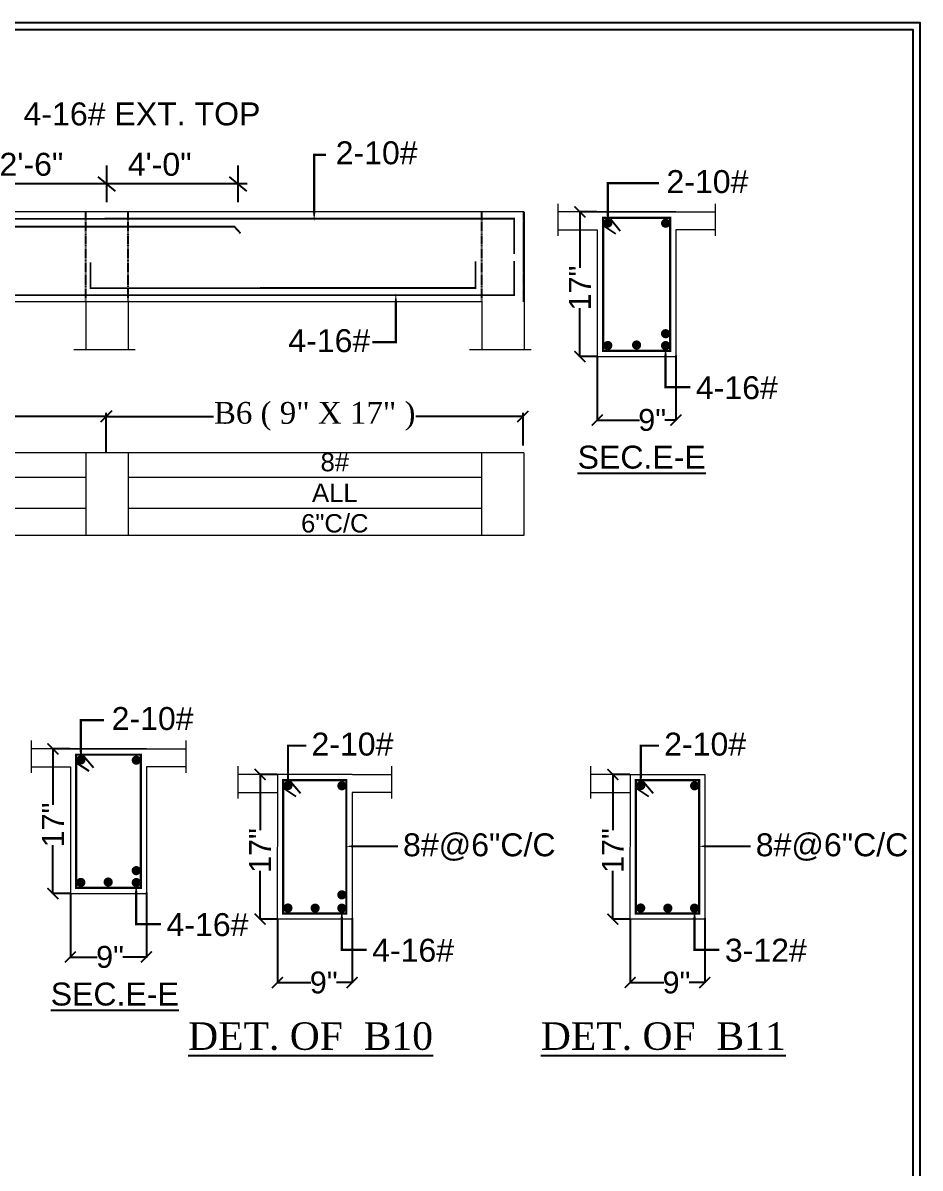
# Model space of a CAD drawing. Header units: millimetres. Extents: x 56222 to 120458, y -162468 to -121287.
# Drawn here: x 120039.1 to 120285.2, y -160135.3 to -159821.2 of the extents above; entities that cross this region are included whole.
import ezdxf

# ---------------------------------------------------------------- set-up
doc = ezdxf.new("R2010")
doc.units = ezdxf.units.MM
doc.header["$MEASUREMENT"] = 0
doc.header["$PDMODE"] = 35
doc.linetypes.add('DASHED2', pattern=[0.375, 0.25, -0.125])
doc.layers.get('Defpoints').update_dxf_attribs({"color": 220})
doc.layers.add('BASE', color=2, linetype='Continuous')
for name, color, linetype, lineweight in [('BM', 7, 'Continuous', 18), ('DIMENSION', 86, 'Continuous', 25), ('STEEL', 181, 'Continuous', 25), ('STR.TEXT.', 1, 'Continuous', 25), ('wall', 7, 'Continuous', 30)]:
    doc.layers.add(name, color=color, linetype=linetype, lineweight=lineweight)
doc.styles.add('Dime _ Feet only', font='arial.ttf', dxfattribs={"height": 0.23})
doc.styles.add('KIRAN', font='times.ttf')
doc.styles.add('S1', font='times.ttf', dxfattribs={"height": 6.5})
doc.styles.add('VINAY', font='swiss.ttf')
doc.linetypes.add('ZIGZAG', pattern='A,0.0001,-0.2,[131,ltypeshp.shx,S=0.2,R=0,X=-0.2,Y=0],-0.4,[131,ltypeshp.shx,S=0.2,R=180,X=0.2,Y=0],-0.2', length=0.8001)
doc.dimstyles.new('Dime _ Feet only', dxfattribs={"dimtxt": 0.23, "dimasz": 0.1, "dimexe": 0.1, "dimexo": 0.1, "dimgap": 0.06, "dimtad": 0, "dimlfac": 39.375, "dimrnd": 1, "dimzin": 1, "dimdsep": 46, "dimlunit": 4, "dimtxsty": 'Dime _ Feet only', "dimblk": 'ARCHTICK', "dimcen": 0, "dimdle": 0.1, "dimclrd": 256, "dimclre": 256, "dimazin": 0, "dimtfac": 1, "dimtofl": 0, "dimtmove": 0, "dimatfit": 3, "dimldrblk": 'ARCHTICK', "dimfxl": 4.5, "dimfrac": 1, "dimtolj": 1, "dimtzin": 0, "dimarcsym": 1})
doc.dimstyles.new('KIRAN', dxfattribs={"dimtxt": 4, "dimasz": 3, "dimexe": 1, "dimexo": 2, "dimgap": 1, "dimtad": 0, "dimdec": 1, "dimzin": 0, "dimdsep": 46, "dimlunit": 4, "dimtxsty": 'KIRAN', "dimblk": 'OBLIQUE', "dimcen": 6, "dimclrd": 11, "dimclre": 11, "dimclrt": 6, "dimadec": 0, "dimazin": 0, "dimtfac": 1, "dimtdec": 1, "dimtofl": 0, "dimtmove": 0, "dimatfit": 3, "dimfxl": 1, "dimtolj": 1, "dimtzin": 0, "dimarcsym": 0})

# ---------------------------------------------------------------- blocks, each defined once
blk = doc.blocks.new('_Oblique')
at = {"layer": 'wall', "color": 0, "lineweight": -2}
blk.add_line((-0.5, -0.5), (0.5, 0.5), dxfattribs=at)
blk = doc.blocks.new('*D427')
at = {"layer": 'Defpoints', "color": 0, "transparency": 16777216}
for p in [(119940.55, -159929.15), (120062, -159939.17), (119940.55, -159941.1)]:
    blk.add_point(p, dxfattribs=at)
at = {"layer": 'STEEL', "color": 11, "lineweight": -2, "transparency": 16777216}
for p, q in [((119940.55, -159939.1), (119940.55, -159928.15)), ((119940.55, -159929.15), (119973.52, -159929.15)), ((120062, -159929.15), (120029.03, -159929.15)), ((120062, -159937.17), (120062, -159928.15))]:
    blk.add_line(p, q, dxfattribs=at)
at = {"layer": 'STEEL', "color": 11, "lineweight": -2, "transparency": 16777216, "xscale": 3, "yscale": 3, "zscale": 3, "rotation": 180}
blk.add_blockref('_Oblique', (119940.55, -159929.15), dxfattribs=at)
at = {"layer": 'STEEL', "color": 11, "lineweight": -2, "transparency": 16777216, "xscale": 3, "yscale": 3, "zscale": 3}
blk.add_blockref('_Oblique', (120062, -159929.15), dxfattribs=at)
at = {"layer": 'STEEL', "color": 6, "lineweight": 25, "transparency": 16777216, "insert": (120001.28, -159929.15), "char_height": 6, "attachment_point": 5, "style": 'KIRAN'}
blk.add_mtext('\\A1;{\\H0.9962x;B5 ( 9" X 17" ) }', dxfattribs=at)
blk = doc.blocks.new('_ArchTick')
at = {"color": 0, "linetype": 'ByBlock', "const_width": 0.15}
blk.add_lwpolyline([(-0.5, -0.5), (0.5, 0.5)], dxfattribs=at)
blk = doc.blocks.new('*D429')
at = {"layer": 'Defpoints', "color": 0, "transparency": 16777216}
for p in [(120196.67, -159873.08), (120191.89, -159912.75), (120196.67, -159912.75)]:
    blk.add_point(p, dxfattribs=at)
at = {"layer": 'DIMENSION', "lineweight": -2, "transparency": 16777216}
for p, q in [((120196.57, -159873.08), (120191.79, -159873.08)), ((120191.89, -159872.98), (120191.89, -159888.39)), ((120191.89, -159912.85), (120191.89, -159899.5)), ((120196.57, -159912.75), (120191.79, -159912.75))]:
    blk.add_line(p, q, dxfattribs=at)
at = {"layer": 'DIMENSION', "lineweight": -2, "transparency": 16777216, "xscale": 3, "yscale": 3, "zscale": 3}
for p, rotation in [((120191.89, -159873.08), 90), ((120191.89, -159912.75), 270)]:
    blk.add_blockref('_ArchTick', p, dxfattribs=dict(at, rotation=rotation))
at = {"layer": 'DIMENSION', "color": 0, "transparency": 16777216, "insert": (120191.89, -159893.94), "char_height": 0.23, "attachment_point": 5, "rotation": 90, "style": 'Dime _ Feet only'}
blk.add_mtext('\\A1;{\\H26.09x;17"}', dxfattribs=at)
blk = doc.blocks.new('*D430')
at = {"layer": 'Defpoints', "color": 0, "transparency": 16777216}
for p in [(120196.67, -159912.75), (120218.2, -159912.39), (120218.2, -159930.15)]:
    blk.add_point(p, dxfattribs=at)
at = {"layer": 'DIMENSION', "lineweight": -2, "transparency": 16777216}
for p, q in [((120196.67, -159912.85), (120196.67, -159930.25)), ((120218.2, -159912.49), (120218.2, -159930.25)), ((120196.57, -159930.15), (120208.2, -159930.15)), ((120218.3, -159930.15), (120215.22, -159930.15))]:
    blk.add_line(p, q, dxfattribs=at)
at = {"layer": 'DIMENSION', "lineweight": -2, "transparency": 16777216, "xscale": 3, "yscale": 3, "zscale": 3, "rotation": 180}
blk.add_blockref('_ArchTick', (120196.67, -159930.15), dxfattribs=at)
at = {"layer": 'DIMENSION', "lineweight": -2, "transparency": 16777216, "xscale": 3, "yscale": 3, "zscale": 3}
blk.add_blockref('_ArchTick', (120218.2, -159930.15), dxfattribs=at)
at = {"layer": 'DIMENSION', "color": 0, "transparency": 16777216, "insert": (120211.71, -159930.15), "char_height": 0.23, "attachment_point": 5, "style": 'Dime _ Feet only'}
blk.add_mtext('\\A1;{\\H26.09x;9"}', dxfattribs=at)
blk = doc.blocks.new('*D431')
at = {"layer": 'Defpoints', "color": 0, "transparency": 16777216}
for p in [(120062, -159929.15), (120176.32, -159939.17), (120062, -159941.1)]:
    blk.add_point(p, dxfattribs=at)
at = {"layer": 'STEEL', "color": 11, "lineweight": -2, "transparency": 16777216}
for p, q in [((120062, -159939.1), (120062, -159928.15)), ((120062, -159929.15), (120091.4, -159929.15)), ((120176.32, -159929.15), (120146.92, -159929.15)), ((120176.32, -159937.17), (120176.32, -159928.15))]:
    blk.add_line(p, q, dxfattribs=at)
at = {"layer": 'STEEL', "color": 11, "lineweight": -2, "transparency": 16777216, "xscale": 3, "yscale": 3, "zscale": 3, "rotation": 180}
blk.add_blockref('_Oblique', (120062, -159929.15), dxfattribs=at)
at = {"layer": 'STEEL', "color": 11, "lineweight": -2, "transparency": 16777216, "xscale": 3, "yscale": 3, "zscale": 3}
blk.add_blockref('_Oblique', (120176.32, -159929.15), dxfattribs=at)
at = {"layer": 'STEEL', "color": 6, "lineweight": 25, "transparency": 16777216, "insert": (120119.16, -159929.15), "char_height": 6, "attachment_point": 5, "style": 'KIRAN'}
blk.add_mtext('\\A1;{\\H0.9962x;B6 ( 9" X 17" ) }', dxfattribs=at)
blk = doc.blocks.new('*D438')
at = {"layer": 'Defpoints', "color": 0, "transparency": 16777216}
for p in [(120108.95, -160027.37), (120104.18, -160067.04), (120108.95, -160067.04)]:
    blk.add_point(p, dxfattribs=at)
at = {"layer": 'DIMENSION', "lineweight": -2, "transparency": 16777216}
for p, q in [((120108.85, -160027.37), (120104.08, -160027.37)), ((120104.18, -160027.27), (120104.18, -160042.67)), ((120104.18, -160067.14), (120104.18, -160053.79)), ((120108.85, -160067.04), (120104.08, -160067.04))]:
    blk.add_line(p, q, dxfattribs=at)
at = {"layer": 'DIMENSION', "lineweight": -2, "transparency": 16777216, "xscale": 3, "yscale": 3, "zscale": 3}
for p, rotation in [((120104.18, -160027.37), 90), ((120104.18, -160067.04), 270)]:
    blk.add_blockref('_ArchTick', p, dxfattribs=dict(at, rotation=rotation))
at = {"layer": 'DIMENSION', "color": 0, "transparency": 16777216, "insert": (120104.18, -160048.23), "char_height": 0.23, "attachment_point": 5, "rotation": 90, "style": 'Dime _ Feet only'}
blk.add_mtext('\\A1;{\\H26.09x;17"}', dxfattribs=at)
blk = doc.blocks.new('*D439')
at = {"layer": 'Defpoints', "color": 0, "transparency": 16777216}
for p in [(120108.95, -160067.04), (120129.42, -160066.68), (120129.42, -160084.44)]:
    blk.add_point(p, dxfattribs=at)
at = {"layer": 'DIMENSION', "lineweight": -2, "transparency": 16777216}
for p, q in [((120108.95, -160067.14), (120108.95, -160084.54)), ((120129.42, -160066.78), (120129.42, -160084.54)), ((120108.85, -160084.44), (120118.13, -160084.44)), ((120129.52, -160084.44), (120125.15, -160084.44))]:
    blk.add_line(p, q, dxfattribs=at)
at = {"layer": 'DIMENSION', "lineweight": -2, "transparency": 16777216, "xscale": 3, "yscale": 3, "zscale": 3, "rotation": 180}
blk.add_blockref('_ArchTick', (120108.95, -160084.44), dxfattribs=at)
at = {"layer": 'DIMENSION', "lineweight": -2, "transparency": 16777216, "xscale": 3, "yscale": 3, "zscale": 3}
blk.add_blockref('_ArchTick', (120129.42, -160084.44), dxfattribs=at)
at = {"layer": 'DIMENSION', "color": 0, "transparency": 16777216, "insert": (120121.64, -160084.44), "char_height": 0.23, "attachment_point": 5, "style": 'Dime _ Feet only'}
blk.add_mtext('\\A1;{\\H26.09x;9"}', dxfattribs=at)
blk = doc.blocks.new('*D440')
at = {"layer": 'Defpoints', "color": 0, "transparency": 16777216}
for p in [(120205.69, -160027.37), (120200.91, -160067.04), (120205.69, -160067.04)]:
    blk.add_point(p, dxfattribs=at)
at = {"layer": 'DIMENSION', "lineweight": -2, "transparency": 16777216}
for p, q in [((120205.59, -160027.37), (120200.81, -160027.37)), ((120200.91, -160027.27), (120200.91, -160042.67)), ((120200.91, -160067.14), (120200.91, -160053.79)), ((120205.59, -160067.04), (120200.81, -160067.04))]:
    blk.add_line(p, q, dxfattribs=at)
at = {"layer": 'DIMENSION', "lineweight": -2, "transparency": 16777216, "xscale": 3, "yscale": 3, "zscale": 3}
for p, rotation in [((120200.91, -160027.37), 90), ((120200.91, -160067.04), 270)]:
    blk.add_blockref('_ArchTick', p, dxfattribs=dict(at, rotation=rotation))
at = {"layer": 'DIMENSION', "color": 0, "transparency": 16777216, "insert": (120200.91, -160048.23), "char_height": 0.23, "attachment_point": 5, "rotation": 90, "style": 'Dime _ Feet only'}
blk.add_mtext('\\A1;{\\H26.09x;17"}', dxfattribs=at)
blk = doc.blocks.new('*D441')
at = {"layer": 'Defpoints', "color": 0, "transparency": 16777216}
for p in [(120205.69, -160067.04), (120226.15, -160066.68), (120226.15, -160084.44)]:
    blk.add_point(p, dxfattribs=at)
at = {"layer": 'DIMENSION', "lineweight": -2, "transparency": 16777216}
for p, q in [((120205.69, -160067.14), (120205.69, -160084.54)), ((120226.15, -160066.78), (120226.15, -160084.54)), ((120205.59, -160084.44), (120214.87, -160084.44)), ((120226.25, -160084.44), (120221.88, -160084.44))]:
    blk.add_line(p, q, dxfattribs=at)
at = {"layer": 'DIMENSION', "lineweight": -2, "transparency": 16777216, "xscale": 3, "yscale": 3, "zscale": 3, "rotation": 180}
blk.add_blockref('_ArchTick', (120205.69, -160084.44), dxfattribs=at)
at = {"layer": 'DIMENSION', "lineweight": -2, "transparency": 16777216, "xscale": 3, "yscale": 3, "zscale": 3}
blk.add_blockref('_ArchTick', (120226.15, -160084.44), dxfattribs=at)
at = {"layer": 'DIMENSION', "color": 0, "transparency": 16777216, "insert": (120218.38, -160084.44), "char_height": 0.23, "attachment_point": 5, "style": 'Dime _ Feet only'}
blk.add_mtext('\\A1;{\\H26.09x;9"}', dxfattribs=at)
blk = doc.blocks.new('*D593')
at = {"layer": 'Defpoints', "color": 0, "transparency": 16777216}
for p in [(120052.16, -160020.35), (120047.39, -160060.02), (120052.16, -160060.02)]:
    blk.add_point(p, dxfattribs=at)
at = {"layer": 'DIMENSION', "lineweight": -2, "transparency": 16777216}
for p, q in [((120052.06, -160020.35), (120047.29, -160020.35)), ((120047.39, -160020.25), (120047.39, -160035.65)), ((120047.39, -160060.12), (120047.39, -160046.76)), ((120052.06, -160060.02), (120047.29, -160060.02))]:
    blk.add_line(p, q, dxfattribs=at)
at = {"layer": 'DIMENSION', "lineweight": -2, "transparency": 16777216, "xscale": 3, "yscale": 3, "zscale": 3}
for p, rotation in [((120047.39, -160020.35), 90), ((120047.39, -160060.02), 270)]:
    blk.add_blockref('_ArchTick', p, dxfattribs=dict(at, rotation=rotation))
at = {"layer": 'DIMENSION', "color": 0, "transparency": 16777216, "insert": (120047.39, -160041.21), "char_height": 0.23, "attachment_point": 5, "rotation": 90, "style": 'Dime _ Feet only'}
blk.add_mtext('\\A1;{\\H26.09x;17"}', dxfattribs=at)
blk = doc.blocks.new('*D594')
at = {"layer": 'Defpoints', "color": 0, "transparency": 16777216}
for p in [(120073.03, -160059.66), (120052.16, -160060.02), (120073.03, -160077.42)]:
    blk.add_point(p, dxfattribs=at)
at = {"layer": 'DIMENSION', "lineweight": -2, "transparency": 16777216}
for p, q in [((120073.03, -160059.76), (120073.03, -160077.52)), ((120052.16, -160060.12), (120052.16, -160077.52)), ((120052.06, -160077.42), (120059.52, -160077.42)), ((120073.13, -160077.42), (120066.54, -160077.42))]:
    blk.add_line(p, q, dxfattribs=at)
at = {"layer": 'DIMENSION', "lineweight": -2, "transparency": 16777216, "xscale": 3, "yscale": 3, "zscale": 3, "rotation": 180}
blk.add_blockref('_ArchTick', (120052.16, -160077.42), dxfattribs=at)
at = {"layer": 'DIMENSION', "lineweight": -2, "transparency": 16777216, "xscale": 3, "yscale": 3, "zscale": 3}
blk.add_blockref('_ArchTick', (120073.03, -160077.42), dxfattribs=at)
at = {"layer": 'DIMENSION', "color": 0, "transparency": 16777216, "insert": (120063.03, -160077.42), "char_height": 0.23, "attachment_point": 5, "style": 'Dime _ Feet only'}
blk.add_mtext('\\A1;{\\H26.09x;9"}', dxfattribs=at)

msp = doc.modelspace()

# ---------------------------------------------------------------- linework, layer by layer
for p, q in [((120062.1766, -159870.41871), (120062.1766, -159860.37632)), ((120098.20645, -159870.41871), (120098.20645, -159860.37632)), ((120064.55849, -159867.33438), (120059.79472, -159863.46065)), ((120100.58834, -159867.33438), (120095.82456, -159863.46065)), ((120100.65605, -159865.39751), (120023.69716, -159865.39751)), ((120199.88774, -159874.53967), (120202.97495, -159878.20757)), ((120198.1024, -159876.74385), (120201.68856, -159879.10115)), ((120055.38484, -160021.80312), (120058.47204, -160025.47102)), ((120053.5995, -160024.0073), (120057.18565, -160026.3646)), ((120110.38826, -160031.02938), (120113.97441, -160033.38668)), ((120112.17359, -160028.8252), (120115.2608, -160032.4931)), ((120207.12204, -160031.02938), (120210.7082, -160033.38668)), ((120208.90738, -160028.8252), (120211.99459, -160032.4931))]:
    msp.add_line(p, q)
for points in [[(119329.88808, -160497.80785), (120285.18627, -160497.80785), (120285.18627, -159821.22438), (119329.88808, -159821.22438)], [(119331.79998, -160495.89594), (120283.27437, -160495.89594), (120283.27437, -159823.13628), (119331.79998, -159823.13628)]]:
    msp.add_lwpolyline(points, close=True)
for points in [[(120119.01547, -159875.44411, 0, 1.88738, 0), (120119.01547, -159868.99506, 0.62913, 0.62913, 0), (120119.01547, -159857.39377, 0.62913, 0.62913, 0), (120122.22748, -159857.39377, 0.62913, 0.62913, 0)], [(120199.56026, -159876.10129, 0, 1.88738, 0), (120199.56026, -159869.65224, 0.62913, 0.62913, 0), (120199.56026, -159865.16452, 0.62913, 0.62913, 0), (120213.57938, -159865.16452, 0.62913, 0.62913, 0)], [(120141.41318, -159895.50372, 0, 1.88738, 0), (120141.41318, -159901.95276, 0.62913, 0.62913, 0), (120141.41318, -159908.81227, 0.62913, 0.62913, 0), (120134.98916, -159908.81227, 0.62913, 0.62913, 0)], [(120215.378, -159910.21947, 0, 1.88738, 0), (120215.378, -159916.66852, 0.62913, 0.62913, 0), (120215.378, -159921.15624, 0.62913, 0.62913, 0), (120222.15739, -159921.15624, 0.62913, 0.62913, 0)], [(120055.05736, -160023.36474, 0, 1.88738, 0), (120055.05736, -160016.91569, 0.62913, 0.62913, 0), (120055.05736, -160012.42797, 0.62913, 0.62913, 0), (120061.42371, -160012.42797, 0.62913, 0.62913, 0)], [(120111.84611, -160030.38682, 0, 1.88738, 0), (120111.84611, -160023.93777, 0.62913, 0.62913, 0), (120111.84611, -160019.45005, 0.62913, 0.62913, 0), (120116.88194, -160019.45005, 0.62913, 0.62913, 0)], [(120208.5799, -160030.38682, 0, 1.88738, 0), (120208.5799, -160023.93777, 0.62913, 0.62913, 0), (120208.5799, -160019.45005, 0.62913, 0.62913, 0), (120213.61572, -160019.45005, 0.62913, 0.62913, 0)], [(120127.81251, -160047.06204, 0, 1.88738, 0), (120133.26116, -160047.06204, 0.62913, 0.62913, 0), (120136.95058, -160047.06204, 0.62913, 0.62913, 0), (120141.98641, -160047.06204, 0.62913, 0.62913, 0)], [(120224.5463, -160047.06204, 0, 1.88738, 0), (120229.99495, -160047.06204, 0.62913, 0.62913, 0), (120233.68437, -160047.06204, 0.62913, 0.62913, 0), (120238.72019, -160047.06204, 0.62913, 0.62913, 0)], [(120070.20776, -160057.48292, 0, 1.88738, 0), (120070.20776, -160063.93197, 0.62913, 0.62913, 0), (120070.20776, -160068.41969, 0.62913, 0.62913, 0), (120076.98714, -160068.41969, 0.62913, 0.62913, 0)], [(120126.59789, -160064.505, 0, 1.88738, 0), (120126.59789, -160070.95405, 0.62913, 0.62913, 0), (120126.59789, -160075.44177, 0.62913, 0.62913, 0), (120133.37727, -160075.44177, 0.62913, 0.62913, 0)], [(120223.33168, -160064.505, 0, 1.88738, 0), (120223.33168, -160070.95405, 0.62913, 0.62913, 0), (120223.33168, -160075.44177, 0.62913, 0.62913, 0), (120230.11106, -160075.44177, 0.62913, 0.62913, 0)]]:
    msp.add_lwpolyline(points, format="xyseb")
at = {"layer": 'BASE', "linetype": 'DASHED2'}
for p, q in [((120056.377, -159897.76648), (120056.377, -159873.02087)), ((120056.377, -159897.76648), (120056.377, -159873.02087)), ((120067.97621, -159897.76648), (120067.97621, -159873.02087)), ((120164.96418, -159897.76648), (120164.96418, -159873.02087)), ((120164.96418, -159897.76648), (120164.96418, -159873.02087)), ((120164.96418, -159897.76648), (120164.96418, -159873.02087)), ((120176.52291, -159873.02087), (120176.52291, -159897.76648)), ((120176.52291, -159897.76648), (120176.52291, -159873.02087)), ((120176.52291, -159873.02087), (120176.52291, -159897.76648)), ((120176.52291, -159897.76648), (120176.52291, -159873.02087)), ((120176.56338, -159897.76648), (120176.56338, -159873.02087)), ((120176.56338, -159897.76648), (120176.56338, -159873.02087)), ((120176.56338, -159897.76648), (120176.56338, -159873.02087))]:
    msp.add_line(p, q, dxfattribs=at)
at = {"layer": 'BASE', "linetype": 'DASHED2', "ltscale": 12}
msp.add_line((120176.52291, -159897.76648), (120176.52291, -159873.02087), dxfattribs=at)
at = {"layer": 'BM', "linetype": 'ByBlock'}
for p, q in [((120185.87161, -159870.81737), (120185.87161, -159879.66864)), ((120228.99107, -159870.81737), (120228.99107, -159879.66864)), ((120176.52291, -159873.02087), (119826.19035, -159873.02087)), ((120176.52291, -159873.02087), (120176.52291, -159897.76648)), ((120218.19563, -159873.08346), (120185.87161, -159873.08346)), ((120196.66705, -159873.08346), (120218.19563, -159873.08346)), ((120196.66705, -159873.08346), (120228.99107, -159873.08346)), ((120218.19563, -159878.00894), (120218.19563, -159912.75172)), ((120164.96418, -159897.76648), (119826.19035, -159897.76648)), ((120056.3568, -159897.76648), (120056.377, -159897.76648)), ((120056.41747, -159897.76648), (120056.41747, -159910.87872)), ((120068.01667, -159897.76648), (120068.01667, -159910.87872)), ((120164.96418, -159897.76648), (120164.96418, -159910.87872)), ((120176.52291, -159897.76648), (120176.56338, -159897.76648)), ((120176.56338, -159897.76648), (120176.56338, -159910.87872)), ((120196.66705, -159912.75436), (120218.19563, -159912.75436)), ((120176.52291, -159939.17215), (119826.19035, -159939.17215)), ((120056.377, -159939.17215), (120056.377, -159961.82068)), ((120056.377, -159939.17215), (120056.377, -159961.82068)), ((120056.377, -159939.17215), (120056.377, -159961.82068)), ((120067.97621, -159939.17215), (120067.97621, -159961.82068)), ((120164.92371, -159939.17215), (120164.92371, -159961.82068)), ((120176.52291, -159939.17215), (120176.52291, -159961.82068)), ((120176.52291, -159939.17215), (120176.52291, -159961.82068)), ((120176.52291, -159939.17215), (120176.52291, -159961.82068)), ((120176.52291, -159939.17215), (120176.52291, -159961.82068)), ((120176.52291, -159939.17215), (120176.52291, -159961.82068)), ((120176.52291, -159939.17215), (120176.52291, -159961.82068)), ((120176.52291, -159939.17215), (120176.52291, -159961.82068)), ((120176.52291, -159939.17215), (120176.52291, -159961.82068)), ((120176.52291, -159939.17215), (120176.52291, -159961.82068)), ((120176.52291, -159939.17215), (120176.52291, -159961.82068)), ((120176.52291, -159939.17215), (120176.52291, -159961.82068)), ((120176.52291, -159939.17215), (120176.52291, -159961.82068)), ((120176.52291, -159939.17215), (120176.52291, -159961.82068)), ((120176.52291, -159939.17215), (120176.52291, -159961.82068)), ((120176.52291, -159939.17215), (120176.52291, -159961.82068)), ((120176.52291, -159939.17215), (120176.52291, -159961.82068)), ((120176.52291, -159939.17215), (120176.52291, -159961.82068)), ((120176.52291, -159939.17215), (120176.52291, -159961.82068)), ((120176.52291, -159939.17215), (120176.52291, -159961.82068)), ((120176.52291, -159939.17215), (120176.52291, -159961.82068)), ((120176.52291, -159939.17215), (120176.52291, -159961.82068)), ((120176.52291, -159939.17215), (120176.52291, -159961.82068)), ((120176.52291, -159939.17215), (120176.52291, -159961.82068)), ((120176.52291, -159939.17215), (120176.52291, -159961.82068)), ((120176.52291, -159939.17215), (120176.52291, -159961.82068)), ((120176.52291, -159939.17215), (120176.52291, -159961.82068)), ((120176.52291, -159939.17215), (120176.52291, -159961.82068)), ((120176.52291, -159939.17215), (120176.52291, -159961.82068)), ((120176.52291, -159939.17215), (120176.52291, -159961.82068)), ((120176.52291, -159939.17215), (120176.52291, -159961.82068)), ((120176.52291, -159939.17215), (120176.52291, -159961.82068)), ((120176.52291, -159939.17215), (120176.52291, -159961.82068)), ((120176.52291, -159939.17215), (120176.52291, -159961.82068)), ((120176.52291, -159939.17215), (120176.52291, -159961.82068)), ((120176.52291, -159939.17215), (120176.52291, -159961.82068)), ((120176.52291, -159939.17215), (120176.52291, -159961.82068)), ((120176.52291, -159939.17215), (120176.52291, -159961.82068)), ((120176.52291, -159939.17215), (120176.52291, -159961.82068)), ((120176.52291, -159939.17215), (120176.52291, -159961.82067)), ((120176.52291, -159939.17215), (120176.52291, -159961.82068)), ((120176.52291, -159939.17215), (120176.52291, -159961.82068)), ((120176.52291, -159939.17215), (120176.52291, -159961.82068)), ((120176.52291, -159939.17215), (120176.52291, -159961.82068)), ((120176.52291, -159939.17215), (120176.52291, -159961.82068)), ((120176.52291, -159939.17215), (120176.52291, -159961.82068)), ((120176.52291, -159939.17215), (120176.52291, -159961.82068)), ((120176.52291, -159939.17215), (120176.52291, -159961.82068)), ((120176.52291, -159939.17215), (120176.52291, -159961.82068)), ((120176.52291, -159939.17215), (120176.52291, -159961.82068)), ((120176.52291, -159939.17215), (120176.52291, -159961.82068)), ((120176.52291, -159939.17215), (120176.52291, -159961.82068)), ((120176.52291, -159939.17215), (120176.52291, -159961.82068)), ((120176.52291, -159939.17215), (120176.52291, -159961.82068)), ((120176.52291, -159939.17215), (120176.52291, -159961.82068)), ((120176.52291, -159939.17215), (120176.52291, -159961.82068)), ((120176.52291, -159939.17215), (120176.52291, -159961.82068)), ((120176.52291, -159939.17215), (120176.52291, -159961.82068)), ((120176.52291, -159939.17215), (120176.52291, -159961.82068)), ((120176.52291, -159939.17215), (120176.52291, -159961.82068)), ((120176.52291, -159939.17215), (120176.52291, -159961.82068)), ((120176.52291, -159939.17215), (120176.52291, -159961.82068)), ((120176.52291, -159939.17215), (120176.52291, -159961.82068)), ((120176.52291, -159939.17215), (120176.52291, -159961.82068)), ((120176.52291, -159939.17215), (120176.52291, -159961.82068)), ((120176.52291, -159939.17215), (120176.52291, -159961.82068)), ((120176.52291, -159939.17215), (120176.52291, -159961.82068)), ((120176.52291, -159939.17215), (120176.52291, -159961.82068)), ((120176.52291, -159939.17215), (120176.52291, -159961.82068)), ((120176.52291, -159939.17215), (120176.52291, -159961.82068)), ((120176.52291, -159939.17215), (120176.52291, -159961.82068)), ((120176.52291, -159939.17215), (120176.52291, -159961.82068)), ((120176.52291, -159939.17215), (120176.52291, -159961.82068)), ((120176.52291, -159939.17215), (120176.52291, -159961.82068)), ((120176.52291, -159939.17215), (120176.52291, -159961.82068)), ((120176.52291, -159939.17215), (120176.52291, -159961.82068)), ((120176.52291, -159939.17215), (120176.52291, -159961.82068)), ((120176.52291, -159939.17215), (120176.52291, -159961.82068)), ((120176.52291, -159939.17215), (120176.52291, -159961.82067)), ((120056.377, -159945.89714), (119946.29657, -159945.89714)), ((120164.92371, -159945.89714), (120067.97621, -159945.89714)), ((120176.52291, -159945.89714), (120176.52291, -159945.89714)), ((119946.29657, -159954.31003), (120056.377, -159954.31003)), ((120067.97621, -159954.31003), (120164.92371, -159954.31003)), ((120176.52291, -159954.31003), (120176.52291, -159954.31003)), ((120176.52291, -159961.82067), (119826.19035, -159961.82067)), ((120041.36871, -160018.08082), (120041.36871, -160026.93209)), ((120083.82082, -160018.08082), (120083.82082, -160026.93209)), ((120073.02539, -160020.34691), (120041.36871, -160020.34691)), ((120052.16414, -160020.34691), (120073.02539, -160020.34691)), ((120052.16414, -160020.34691), (120083.82082, -160020.34691)), ((120073.02539, -160025.27239), (120073.02539, -160060.01517)), ((120098.05746, -160025.1029), (120098.05746, -160033.95418)), ((120140.21095, -160025.1029), (120140.21095, -160033.95418)), ((120194.79125, -160025.1029), (120194.79125, -160033.95418)), ((120108.7529, -160027.36899), (120098.05746, -160027.36899)), ((120129.51552, -160027.36899), (120140.21095, -160027.36899)), ((120205.48669, -160027.36899), (120194.79125, -160027.36899)), ((120098.05746, -160032.29447), (120108.8529, -160032.29447)), ((120140.21095, -160032.29447), (120129.41552, -160032.29447)), ((120194.79125, -160032.29447), (120205.58669, -160032.29447)), ((120052.16414, -160060.01781), (120073.02539, -160060.01781))]:
    msp.add_line(p, q, dxfattribs=at)
at = {"layer": 'BM', "linetype": 'ZIGZAG', "ltscale": 3}
for p, q in [((120069.96805, -159910.87872), (120053.10271, -159910.87872)), ((120178.51476, -159910.87872), (120161.64941, -159910.87872))]:
    msp.add_line(p, q, dxfattribs=at)
at = {"layer": 'BM'}
for q in [(120176.52291, -159961.82068), (120176.52291, -159961.82068), (120176.52291, -159961.82068), (120176.52291, -159961.82068), (120176.52291, -159961.82068), (120176.52291, -159961.82068), (120176.52291, -159960.98499), (120176.52291, -159961.82068), (120176.52291, -159961.82068), (120176.52291, -159961.82068), (120176.52291, -159961.82068), (120176.52291, -159961.82068), (120176.52291, -159961.82068), (120176.52291, -159960.98499)]:
    msp.add_line((120176.52291, -159939.17215), q, dxfattribs=at)
at = {"layer": 'BM', "linetype": 'ByBlock'}
for points in [[(120185.87161, -159878.00894), (120196.66705, -159878.00894), (120196.66705, -159912.75172)], [(120228.99107, -159878.00894), (120218.19563, -159878.00894), (120218.19563, -159912.75172)], [(120041.36871, -160025.27239), (120052.16414, -160025.27239), (120052.16414, -160060.01517)], [(120083.82082, -160025.27239), (120073.02539, -160025.27239), (120073.02539, -160060.01517)], [(120129.41552, -160027.36899), (120108.8529, -160027.36899)], [(120108.9529, -160027.36899), (120108.8529, -160067.03725)], [(120205.58669, -160027.36899), (120226.1493, -160027.36899), (120226.1493, -160067.03725), (120205.68669, -160067.03725)], [(120205.68669, -160027.36899), (120205.58669, -160067.03725)], [(120129.41552, -160032.29447), (120129.41552, -160067.03725), (120108.9529, -160067.03725)]]:
    msp.add_lwpolyline(points, dxfattribs=at)
at = {"layer": 'STEEL'}
for points, const_width in [([(120173.84787, -159884.60596), (120173.84787, -159874.90825), (119828.68786, -159875.0025), (119828.68786, -159885.11663)], 0.5033), ([(120198.23986, -159874.65628), (120216.62282, -159874.65628), (120216.62282, -159911.1789), (120198.23986, -159911.1789), (120198.23986, -159874.65628)], 0.62913), ([(120098.81384, -159878.92709), (120097.15306, -159877.11119), (120027.40823, -159877.11119), (120025.95493, -159878.89314)], 0.5033), ([(120173.84787, -159886.55606), (120173.84787, -159895.8791), (119828.53294, -159895.97335), (119828.53294, -159886.89633)], 0.5033), ([(120163.2738, -159886.60835), (120163.2738, -159893.9319), (120057.68845, -159893.97285), (120057.68845, -159886.89633)], 0.5033), ([(120053.73696, -160021.91972), (120071.45257, -160021.91972), (120071.45257, -160058.44235), (120053.73696, -160058.44235), (120053.73696, -160021.91972)], 0.62913), ([(120110.52571, -160028.94181), (120127.8427, -160028.94181), (120127.8427, -160065.46444), (120110.52571, -160065.46444), (120110.52571, -160028.94181)], 0.62913), ([(120207.2595, -160028.94181), (120224.57649, -160028.94181), (120224.57649, -160065.46444), (120207.2595, -160065.46444), (120207.2595, -160028.94181)], 0.62913)]:
    msp.add_lwpolyline(points, dxfattribs=dict(at, const_width=const_width))
at = {"layer": 'STEEL', "const_width": 1.25825}
for points in [[(120198.93114, -159876.10129, 1), (120200.18939, -159876.10129, 1)], [(120214.77711, -159876.17336, 1), (120216.03536, -159876.17336, 1)], [(120214.75421, -159906.46783, -1), (120216.01246, -159906.46783, -1)], [(120198.90824, -159909.6987, -1), (120200.16649, -159909.6987, -1)], [(120206.80321, -159909.57337, -1), (120208.06146, -159909.57337, -1)], [(120214.75421, -159909.73626, -1), (120216.01246, -159909.73626, -1)], [(120054.42823, -160023.36474, 1), (120055.68648, -160023.36474, 1)], [(120069.60687, -160023.43681, 1), (120070.86512, -160023.43681, 1)], [(120111.21699, -160030.38682, 1), (120112.47524, -160030.38682, 1)], [(120125.997, -160030.45889, 1), (120127.25525, -160030.45889, 1)], [(120207.95078, -160030.38682, 1), (120209.20903, -160030.38682, 1)], [(120222.73079, -160030.45889, 1), (120223.98904, -160030.45889, 1)], [(120069.58397, -160053.73127, -1), (120070.84222, -160053.73127, -1)], [(120054.40533, -160056.96215, -1), (120055.66359, -160056.96215, -1)], [(120061.89451, -160056.85992, -1), (120063.15276, -160056.85992, -1)], [(120069.58397, -160056.99971, -1), (120070.84222, -160056.99971, -1)], [(120125.9741, -160060.35629, -1), (120127.23235, -160060.35629, -1)], [(120111.19409, -160063.98423, -1), (120112.45234, -160063.98423, -1)], [(120118.64636, -160064.02179, -1), (120119.90461, -160064.02179, -1)], [(120125.9741, -160064.02179, -1), (120127.23235, -160064.02179, -1)], [(120207.92788, -160063.98423, -1), (120209.18613, -160063.98423, -1)], [(120215.38015, -160064.02179, -1), (120216.6384, -160064.02179, -1)], [(120222.70789, -160064.02179, -1), (120223.96614, -160064.02179, -1)]]:
    msp.add_lwpolyline(points, format="xyb", close=True, dxfattribs=at)

# ---------------------------------------------------------------- texts
at = {"layer": 'STR.TEXT.', "style": 'VINAY'}
for s, insert, char_height, width, attachment_point in [('4-16# EXT. TOP', (120039.32559, -159843.0321), 6.291256, 71.2327464, 1), ('2-10#', (120124.91508, -159853.70679), 6.291256, 78.7327464, 1), ('2\'-6"', (120050.22156, -159856.85279), 6.291256, 71.2327464, 3), ('4\'-0"', (120085.39715, -159856.85955), 6.291256, 71.2327464, 3), ('2-10#', (120215.62745, -159861.59993), 6.291256, 64.9682409, 1), ('4-16#', (120134.40677, -159905.22598), 6.291256, 86.2327464, 3), ('4-16#', (120223.6952, -159918.12316), 6.291256, 86.2327464, 1), ('{\\LSEC.E-E}', (120191.26006, -159937.17099), 6.291256, 70.6580139, 1), ('8#\\PALL\\P6"C/C', (120124.68025, -159939.17215), 5.033005, 125.0487853, 2), ('2-10#', (120063.47178, -160008.86338), 6.291256, 64.9682409, 1), ('2-10#', (120118.27882, -160015.88546), 6.291256, 64.9682409, 1), ('2-10#', (120215.0126, -160015.88546), 6.291256, 64.9682409, 1), ('8#@6"C/C', (120143.38329, -160043.49745), 6.291256, 64.9682409, 1), ('8#@6"C/C', (120240.11707, -160043.49745), 6.291256, 64.9682409, 1), ('4-16#', (120078.52496, -160065.38661), 6.291256, 86.2327464, 1), ('4-16#', (120134.91508, -160072.4087), 6.291256, 86.2327464, 1), ('3-12#', (120231.64887, -160072.4087), 6.291256, 86.2327464, 1), ('{\\LSEC.E-E}', (120046.75716, -160084.43443), 6.291256, 69.9906741, 1)]:
    msp.add_mtext(s, dxfattribs=dict(at, insert=insert, char_height=char_height, width=width, attachment_point=attachment_point))
at = {"layer": 'STR.TEXT.', "char_height": 7.5495072, "attachment_point": 2, "style": 'S1'}
for s, insert in [('{\\LDET. OF  B10}', (120118.03191, -160095.33112)), ('{\\LDET. OF  B11}', (120214.7657, -160095.33112))]:
    msp.add_mtext(s, dxfattribs=dict(at, insert=insert))

# ---------------------------------------------------------------- dimensions: what is measured, and where the dimension line sits
at = {"layer": 'DIMENSION'}
for base, p1, p2, picture, middle in [((120191.89141, -159912.75172), (120196.66705, -159873.08346), (120196.66705, -159912.75172), '*D429', (120191.89141, -159893.94365)), ((120047.3885, -160060.01517), (120052.16414, -160020.34691), (120052.16414, -160060.01517), '*D593', (120047.3885, -160041.2071)), ((120104.17726, -160067.03725), (120108.9529, -160027.36899), (120108.9529, -160067.03725), '*D438', (120104.17726, -160048.22918)), ((120200.91104, -160067.03725), (120205.68669, -160027.36899), (120205.68669, -160067.03725), '*D440', (120200.91104, -160048.22918))]:
    dim = msp.add_linear_dim(base=base, p1=p1, p2=p2, angle=90, text='{\\H26.09x;17"}', dimstyle='Dime _ Feet only', override={"dimtxt": 3, "dimasz": 3, "dimpost": '\\X'}, dxfattribs=at)
    dim.commit()
    dim.dimension.update_dxf_attribs({"geometry": picture, "text_midpoint": middle, "dimtype": 160})
for base, p1, p2, picture, middle in [((120218.19563, -159930.15308), (120196.66705, -159912.75436), (120218.19563, -159912.39215), '*D430', (120211.70731, -159930.15308)), ((120073.02539, -160077.41653), (120052.16414, -160060.01781), (120073.02539, -160059.6556), '*D594', (120063.02851, -160077.41653)), ((120129.41552, -160084.43861), (120108.9529, -160067.0399), (120129.41552, -160066.67768), '*D439', (120121.64261, -160084.43861)), ((120226.1493, -160084.43861), (120205.68669, -160067.0399), (120226.1493, -160066.67768), '*D441', (120218.3764, -160084.43861))]:
    dim = msp.add_linear_dim(base=base, p1=p1, p2=p2, text='{\\H26.09x;9"}', dimstyle='Dime _ Feet only', override={"dimtxt": 3, "dimasz": 3, "dimpost": '\\X'}, dxfattribs=at)
    dim.commit()
    dim.dimension.update_dxf_attribs({"geometry": picture, "text_midpoint": middle, "dimtype": 160})
at = {"layer": 'STEEL', "lineweight": 25}
for base, p1, p2, text, picture, middle in [((119940.54721, -159929.14979), (120062.00369, -159939.17215), (119940.54721, -159941.10306), '{\\H0.9962x;B5 ( 9" X 17" ) }', '*D427', (120001.27545, -159929.14979)), ((120062.00369, -159929.14979), (120176.31847, -159939.17215), (120062.00369, -159941.10306), '{\\H0.9962x;B6 ( 9" X 17" ) }', '*D431', (120119.16108, -159929.14979))]:
    dim = msp.add_linear_dim(base=base, p1=p1, p2=p2, angle=180, text=text, dimstyle='KIRAN', override={"dimtxt": 6}, dxfattribs=at)
    dim.commit()
    dim.dimension.update_dxf_attribs({"geometry": picture, "text_midpoint": middle})

doc.saveas('drawing.dxf')
